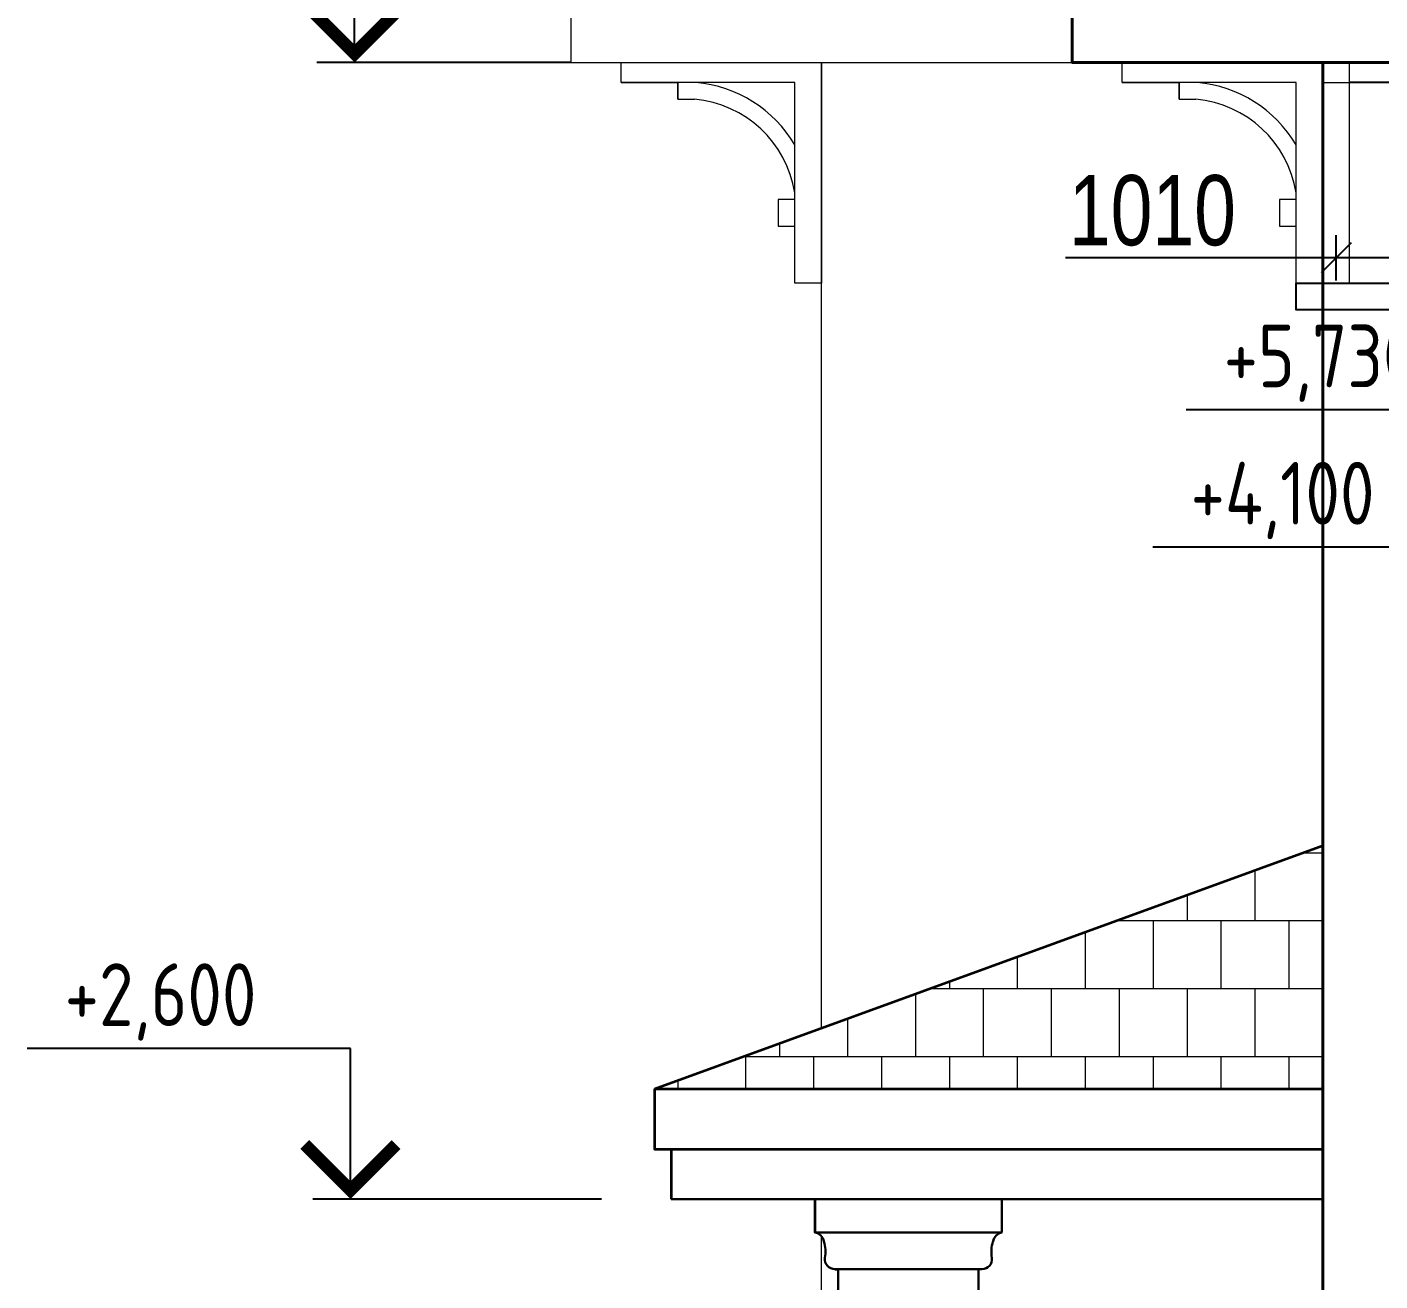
# Model space of a CAD drawing. Extents: x -12289450 to -10763036, y -7834513 to -6150123.
# Drawn here: x -11172299 to -11168251, y -7705366 to -7701615 of the extents above; entities that cross this region are included whole.
import ezdxf

# ---------------------------------------------------------------- set-up
doc = ezdxf.new("R2010")
doc.units = 0
doc.header["$LTSCALE"] = 25
doc.header["$PDMODE"] = 35
doc.layers.get('DefPoints').update_dxf_attribs({"color": 10, "lineweight": 30})
for name, color, linetype in [('005-РАЗМЕРЫ', 252, 'Continuous'), ('008-ШТРИХОВКА', 252, 'Continuous'), ('Крыши', 7, 'Continuous'), ('Примечания', 7, 'Continuous')]:
    doc.layers.add(name, color=color, linetype=linetype)
doc.layers.add('RAZMER', color=7, linetype='Continuous', lineweight=9)
doc.layers.add('СТЕНЫ', color=5, linetype='Continuous', lineweight=40)
doc.styles.add('GOST 2.304', font='cs_gost2304.shx')
doc.styles.add('TXT0', font='txt', dxfattribs={"width": 0.8})
doc.dimstyles.new('Копия(5) РАЗМЕРЫ', dxfattribs={"dimscale": 30, "dimtxt": 7, "dimasz": 0.15, "dimexe": 0, "dimexo": 0, "dimgap": 1.2, "dimtad": 1, "dimdec": 0, "dimzin": 0, "dimdsep": 46, "dimtxsty": 'TXT0', "dimblk1": 'A8MITTA', "dimblk2": 'A8MITTA', "dimsah": 1, "dimcen": 2, "dimse1": 1, "dimse2": 1, "dimadec": 0, "dimazin": 0, "dimtp": 6, "dimtm": 6, "dimtfac": 1, "dimtdec": 0, "dimtofl": 0, "dimtmove": 0, "dimatfit": 3, "dimldrblk": 'A8MITTA', "dimfxl": 0, "dimtolj": 1, "dimtzin": 0, "dimarcsym": 0})

# ---------------------------------------------------------------- blocks, each defined once
blk = doc.blocks.new('A8MITTA', base_point=(3180, 3140))
for p, q in [((3170, 3130), (3190, 3150)), ((3180, 3155), (3180, 3125)), ((3160, 3140), (3200, 3140))]:
    blk.add_line(p, q)
blk = doc.blocks.new('*D1231')
at = {"layer": '005-РАЗМЕРЫ', "color": 0, "lineweight": -2, "ltscale": 4, "transparency": 16777216}
for p, q in [((-11168382.1, -7702305.2), (-11169191.9, -7702305.2)), ((-11167376.6, -7702305.2), (-11168377.6, -7702305.2))]:
    blk.add_line(p, q, dxfattribs=at)
at = {"layer": 'DefPoints', "color": 0, "ltscale": 4, "transparency": 16777216}
for p in [(-11168382.1, -7702305.2), (-11168382.1, -7702380.7), (-11167372.1, -7702380.7)]:
    blk.add_point(p, dxfattribs=at)
at = {"layer": '005-РАЗМЕРЫ', "color": 0, "lineweight": -2, "ltscale": 4, "transparency": 16777216, "xscale": 4.5, "yscale": 4.5, "zscale": 4.5, "rotation": 180}
blk.add_blockref('A8MITTA', (-11168382.1, -7702305.2), dxfattribs=at)
at = {"layer": '005-РАЗМЕРЫ', "color": 0, "lineweight": -2, "ltscale": 4, "transparency": 16777216, "xscale": 4.5, "yscale": 4.5, "zscale": 4.5}
blk.add_blockref('A8MITTA', (-11167372.1, -7702305.2), dxfattribs=at)
at = {"layer": '005-РАЗМЕРЫ', "color": 0, "lineweight": 25, "ltscale": 4, "transparency": 16777216, "insert": (-11168931.9, -7702164.2), "char_height": 210, "attachment_point": 5, "style": 'TXT0'}
blk.add_mtext('\\A1;1010', dxfattribs=at)

msp = doc.modelspace()

# ---------------------------------------------------------------- hatches: boundary and pattern name
at = {"layer": '008-ШТРИХОВКА', "lineweight": 9, "ltscale": 3}
h = msp.add_hatch(dxfattribs=at)
h.set_pattern_fill('AR-B88', color=256)
h.set_pattern_definition([(0, (-116982.76, -165568.13), (0, 203.2), []), (90, (-116982.76, -165568.13), (-101.6, 203.2), [203.2, -203.2])])
h.paths.add_polyline_path([(-11168726.8, -7704790.7), (-11168422.1, -7704790.7), (-11168422.1, -7704062.8), (-11170422.1, -7704790.7)])

# ---------------------------------------------------------------- linework, layer by layer
at = {"layer": 'RAZMER', "lineweight": 35, "ltscale": 4}
for p, q in [((-11169942.1, -7705120.7), (-11169942.1, -7705220.7)), ((-11169882.1, -7705330.7), (-11169872.1, -7705330.7))]:
    msp.add_line(p, q, dxfattribs=at)
at = {"layer": 'RAZMER', "lineweight": 30, "ltscale": 4}
for p, q in [((-11169382.1, -7705120.7), (-11169382.1, -7705220.7)), ((-11169442.1, -7705330.7), (-11169452.1, -7705330.7))]:
    msp.add_line(p, q, dxfattribs=at)
at = {"layer": 'RAZMER', "lineweight": 25, "ltscale": 4}
for points in [[(-11158302.1, -7701780.7), (-11168342.1, -7701780.7)], [(-11167372.1, -7702460.7), (-11168502.1, -7702460.7), (-11168502.1, -7702380.7), (-11167372.1, -7702380.7)]]:
    msp.add_lwpolyline(points, dxfattribs=at)
at = {"layer": 'RAZMER', "lineweight": 30, "ltscale": 4}
for points in [[(-11169382.1, -7705220.7), (-11169382.1, -7705220.7), (-11169382.1, -7705120.7), (-11169852.1, -7705120.7), (-11169942.1, -7705120.7), (-11169942.1, -7705220.7), (-11169852.1, -7705220.7)], [(-11169872.1, -7705400.7), (-11169452.1, -7705400.7), (-11169452.1, -7705330.7), (-11169872.1, -7705330.7)]]:
    msp.add_lwpolyline(points, close=True, dxfattribs=at)
for centre, radius, start, end in [((-11169948.9, -7705254.5), 34.5, 11.9238, 78.5229), ((-11169375.2, -7705254.5), 34.5, 101.4771, 168.0762), ((-11170013.6, -7705278.9), 103.4, 350.0407, 17.7429), ((-11169310.5, -7705278.9), 103.4, 162.2571, 189.9593), ((-11169882.1, -7705300.7), 30, 172.4684, 270.0206), ((-11169442, -7705300.7), 30, 269.9794, 7.5316)]:
    msp.add_arc(centre, radius, start, end, dxfattribs=at)
at = {"layer": 'Крыши', "lineweight": 0, "ltscale": 3}
for p, q in [((-11170002.1, -7701720.7), (-11169922.1, -7701720.7)), ((-11169922.1, -7701720.7), (-11169922.1, -7702380.7)), ((-11170002.1, -7702380.7), (-11170002.1, -7701780.7)), ((-11169922.1, -7702380.7), (-11170002.1, -7702380.7))]:
    msp.add_line(p, q, dxfattribs=at)
at = {"layer": 'Крыши', "lineweight": 5, "ltscale": 3}
for p, q in [((-11168502.1, -7701720.7), (-11168422.1, -7701720.7)), ((-11168422.1, -7701720.7), (-11168422.1, -7702380.7)), ((-11168502.1, -7702380.7), (-11168502.1, -7701780.7)), ((-11168422.1, -7702380.7), (-11168502.1, -7702380.7))]:
    msp.add_line(p, q, dxfattribs=at)
at = {"layer": 'Крыши', "lineweight": 35, "ltscale": 3}
msp.add_line((-11170422.1, -7704790.7), (-11170422.1, -7704971.6), dxfattribs=at)
at = {"layer": 'Крыши', "lineweight": 30, "ltscale": 3}
msp.add_line((-11170372.1, -7705120.7), (-11168422.1, -7705120.7), dxfattribs=at)
msp.add_line((-11170372.1, -7705120.7), (-11168422.1, -7705120.7), dxfattribs=at)
at = {"layer": 'Крыши', "lineweight": 15, "ltscale": 3}
for points in [[(-11170722.1, -7701420.7), (-11170722.1, -7701501.6), (-11170672.1, -7701501.6), (-11170672.1, -7701720.7), (-11169922.1, -7701720.7)], [(-11170722.1, -7701420.7), (-11170722.1, -7701501.6), (-11170672.1, -7701501.6), (-11170672.1, -7701720.7), (-11168422.1, -7701720.7)]]:
    msp.add_lwpolyline(points, dxfattribs=at)
at = {"layer": 'Крыши', "lineweight": 40, "ltscale": 3}
for points in [[(-11169222.1, -7701420.7), (-11169222.1, -7701501.6), (-11169172.1, -7701501.6), (-11169172.1, -7701720.7), (-11168422.1, -7701720.7)], [(-11157422.1, -7701420.7), (-11157422.1, -7701501.6), (-11157472.1, -7701501.6), (-11157472.1, -7701720.7), (-11169172.1, -7701720.7)]]:
    msp.add_lwpolyline(points, dxfattribs=at)
at = {"layer": 'Крыши', "lineweight": 0, "ltscale": 3}
for points in [[(-11170002.1, -7701780.7), (-11170522.1, -7701780.7), (-11170522.1, -7701720.7)], [(-11170522.1, -7701780.7), (-11170352.1, -7701780.7), (-11170352.1, -7701830.7), (-11170352.1, -7701780.7), (-11170352.1, -7701830.7), (-11170302.1, -7701830.7), (-11170302.1, -7701830.7)], [(-11170002.1, -7702130.7), (-11170052.1, -7702130.7), (-11170052.1, -7702210.7), (-11170002.1, -7702210.7)]]:
    msp.add_lwpolyline(points, dxfattribs=at)
at = {"layer": 'Крыши', "lineweight": 5, "ltscale": 3}
for points in [[(-11168502.1, -7701780.7), (-11169022.1, -7701780.7), (-11169022.1, -7701720.7)], [(-11168422.1, -7701720.7), (-11168422.1, -7701780.7), (-11168342.1, -7701780.7), (-11168342.1, -7701720.7), (-11168422.1, -7701720.7), (-11168422.1, -7702380.7), (-11168342.1, -7702380.7), (-11168342.1, -7701780.7)], [(-11169022.1, -7701780.7), (-11168852.1, -7701780.7), (-11168852.1, -7701830.7), (-11168852.1, -7701780.7), (-11168852.1, -7701830.7), (-11168802.1, -7701830.7), (-11168802.1, -7701830.7)], [(-11168502.1, -7702130.7), (-11168552.1, -7702130.7), (-11168552.1, -7702210.7), (-11168502.1, -7702210.7)]]:
    msp.add_lwpolyline(points, dxfattribs=at)
at = {"layer": 'Крыши', "lineweight": 35, "ltscale": 3}
for points in [[(-11170422.1, -7704790.7), (-11168422.1, -7704062.8)], [(-11170422.1, -7704790.7), (-11170422.1, -7704865.2), (-11170422.1, -7704971.6), (-11170372.1, -7704971.6)], [(-11170422.1, -7704790.7), (-11168422.1, -7704790.7)], [(-11170422.1, -7704971.6), (-11168422.1, -7704971.6)], [(-11170372.1, -7704971.6), (-11170372.1, -7705120.7)]]:
    msp.add_lwpolyline(points, dxfattribs=at)
at = {"layer": 'Крыши', "lineweight": 0, "ltscale": 3}
for radius, start in [(384.2, 30.8051), (334.2, 9.1045)]:
    msp.add_arc((-11170332.1, -7702163.6), radius, start, 84.8454, dxfattribs=at)
at = {"layer": 'Крыши', "lineweight": 5, "ltscale": 3}
for radius, start in [(384.2, 30.8051), (334.2, 9.1045)]:
    msp.add_arc((-11168832.1, -7702163.6), radius, start, 84.8454, dxfattribs=at)
at = {"layer": 'Примечания', "linetype": 'Continuous', "lineweight": 25, "ltscale": 75}
for p, q in [((-11171319.3, -7701720.7), (-11171319.3, -7701270.7)), ((-11170672.1, -7701720.7), (-11171431.8, -7701720.7)), ((-11167858.9, -7702760), (-11168831.1, -7702760)), ((-11167844.1, -7703170.7), (-11168930.3, -7703170.7)), ((-11171331.9, -7704670.7), (-11172299.4, -7704670.7)), ((-11171331.9, -7705120.7), (-11171331.9, -7704670.7)), ((-11170580.8, -7705120.7), (-11171444.4, -7705120.7))]:
    msp.add_line(p, q, dxfattribs=at)
at = {"layer": 'Примечания', "linetype": 'Continuous', "lineweight": 25, "ltscale": 75, "const_width": 37.5}
for points in [[(-11171456.1, -7701557.5), (-11171319.3, -7701694.2), (-11171182.6, -7701557.5)], [(-11171468.7, -7704957.5), (-11171331.9, -7705094.2), (-11171195.2, -7704957.5)]]:
    msp.add_lwpolyline(points, dxfattribs=at)
at = {"layer": 'СТЕНЫ', "lineweight": 15, "ltscale": 3}
for points in [[(-11169922.1, -7704608.7), (-11169922.1, -7701720.7)], [(-11169922.1, -7705620.7), (-11169922.1, -7705232.9)]]:
    msp.add_lwpolyline(points, dxfattribs=at)
at = {"layer": 'СТЕНЫ', "ltscale": 3}
msp.add_lwpolyline([(-11168422.1, -7701720.7), (-11168422.1, -7705620.7)], dxfattribs=at)

# ---------------------------------------------------------------- texts
at = {"layer": 'Примечания', "linetype": 'Continuous', "lineweight": 25, "ltscale": 75, "style": 'GOST 2.304'}
for s, p in [('+5,730', (-11168718.6, -7702692.5)), ('+4,100', (-11168817.8, -7703103.2)), ('+2,600', (-11172186.9, -7704603.2))]:
    msp.add_text(s, height=187.5, dxfattribs=at).set_placement(p)

# ---------------------------------------------------------------- dimensions: what is measured, and where the dimension line sits
at = {"layer": '005-РАЗМЕРЫ', "lineweight": 25, "ltscale": 4}
dim = msp.add_linear_dim(base=(-11168382.1, -7702305.2), p1=(-11167372.1, -7702380.7), p2=(-11168382.1, -7702380.7), angle=0, dimstyle='Копия(5) РАЗМЕРЫ', dxfattribs=at)
dim.commit()
dim.dimension.update_dxf_attribs({"geometry": '*D1231', "text_midpoint": (-11168931.9, -7702305.2), "dimtype": 160})

doc.saveas('drawing.dxf')
